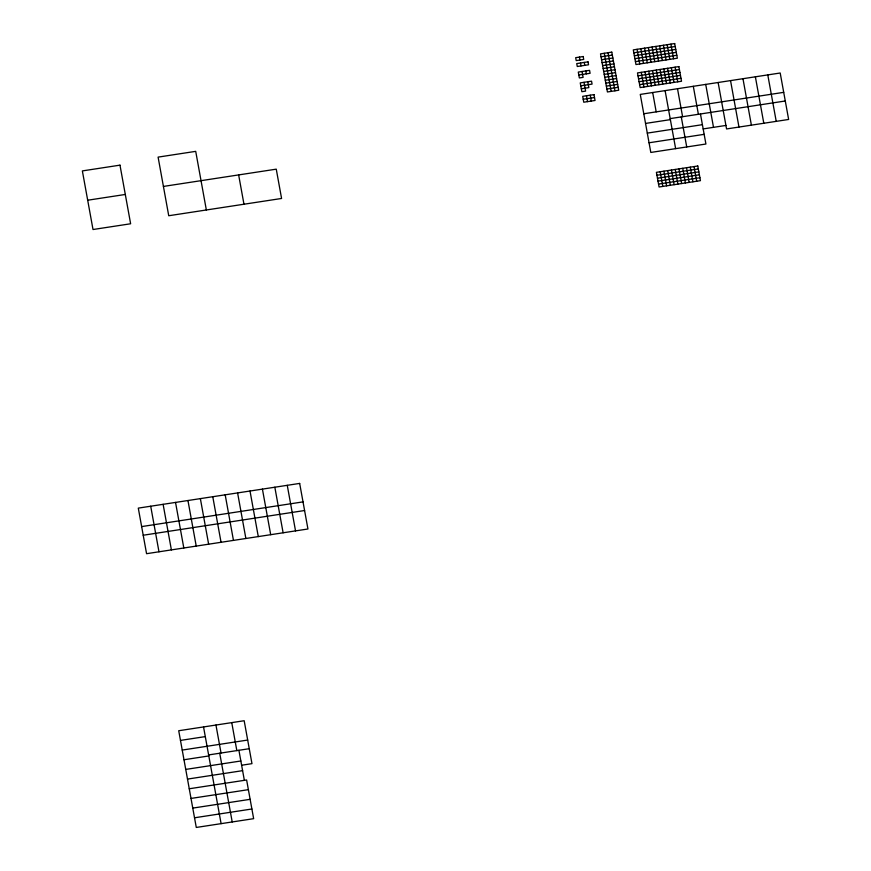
<?xml version="1.0" encoding="UTF-8"?>
<svg xmlns="http://www.w3.org/2000/svg" width="871" height="871" viewBox="0 0 871 871"><rect width="100%" height="100%" fill="white"/><g stroke="black" fill="none" stroke-linecap="round" stroke-linejoin="round"><path stroke-width="1.31" d="M601.044 56.8L612.324 55.069M633.838 52.815L675.21 46.479M601.567 59.729L612.857 57.998M634.371 55.744L675.744 49.407M602.101 62.658L613.391 60.937M634.905 58.673L676.277 52.347M602.634 65.586L613.924 63.866M635.427 61.601L676.811 55.276M603.168 68.526L614.458 66.795M578.823 75.004L590.103 73.284L589.569 70.355L578.29 72.075L579.357 77.944L583.113 77.367L582.046 71.498M603.701 71.455L614.98 69.724M604.234 74.383L615.514 72.652M604.768 77.312L616.047 75.592M605.301 80.241L616.581 78.521M638.018 75.853L679.391 69.517M580.783 85.826L592.073 84.106L591.54 81.166L580.249 82.897L581.85 91.695L585.606 91.117L584.016 82.32M605.835 83.181L617.114 81.449M638.552 78.782L679.924 72.456M581.316 88.766L588.84 87.612L587.773 81.743M606.358 86.109L617.648 84.378M639.085 81.711L680.458 75.385M606.891 89.038L618.181 87.307M639.619 84.65L680.991 78.314M583.222 99.272L594.512 97.552M163.421 186.427L276.259 169.159L281.583 198.468L168.734 215.736L158.097 157.118L195.714 151.358L206.351 209.976M643.778 113.763L783.715 92.348M87.688 200.221L125.304 194.462M670.18 118.608L785.283 100.992M645.542 123.432L670.365 119.632M647.295 133.111L702.396 124.673M703.169 128.919L725.924 125.435M649.047 142.779L704.16 134.341M656.941 175.267L698.324 168.93M657.474 178.196L698.847 171.87M658.008 181.124L699.38 174.799M658.541 184.064L699.914 177.728M141.646 526.585L303.021 501.881M143.214 535.23L304.589 510.526M180.471 740.404L205.306 736.605M182.235 750.073L247.68 740.056M208.626 754.928L249.248 748.701M183.988 759.752L208.811 755.952M185.741 769.42L240.853 760.982M241.626 765.239L251.969 763.649L244.174 720.72L178.718 730.736L196.28 827.45L253.646 818.675L246.624 779.981L189.257 788.767M187.505 779.088L242.606 770.661M191.01 798.435L248.377 789.659M192.763 808.103L250.129 799.328M194.527 817.782L251.882 808.996M767.787 74.906L776.224 121.352M755.375 76.8L763.802 123.257M742.963 78.706L751.39 125.152M730.54 80.6L738.978 127.057M718.129 82.505L726.566 128.952L788.636 119.458L780.198 73.001L640.272 94.416L650.811 152.447L705.913 144.02L700.458 113.97M705.717 84.4L713.512 127.34M693.305 86.305L698.39 114.297M694.024 166.579L696.691 181.233M670.92 44.127L673.577 58.782M675.101 67.165L677.758 81.82M677.507 88.722L682.592 116.714M681.274 116.91L686.729 146.949M690.268 167.156L692.924 181.81M667.153 44.704L669.821 59.359M671.345 67.742L674.002 82.397M686.5 167.733L689.168 182.387M663.397 45.281L666.054 59.936M667.578 68.319L670.235 82.974M682.744 168.31L685.401 182.964M659.63 45.858L662.298 60.502M663.822 68.896L666.478 83.551M665.096 90.617L675.635 148.647M678.977 168.887L681.645 183.541M655.874 46.424L658.53 61.079M660.055 69.473L662.722 84.128M675.221 169.464L677.878 184.108M652.107 47.001L654.774 61.656M656.298 70.05L658.955 84.694M671.454 170.03L674.121 184.685M648.351 47.578L651.007 62.233M652.531 70.616L655.199 85.271M667.698 170.607L670.354 185.262M644.584 48.155L647.251 62.81M648.775 71.193L651.432 85.848M652.684 92.522L656.19 111.869M663.931 171.184L666.598 185.839M640.827 48.732L643.484 63.387M645.008 71.77L647.676 86.425M660.174 171.761L662.831 186.416M637.06 49.309L639.728 63.964M641.252 72.347L643.909 87.002M608.034 52.717L614.948 90.813M604.267 53.294L611.192 91.39M584.267 62.418L584.8 65.347M585.813 70.932L586.346 73.861M590.222 95.189L591.278 101.058M579.433 57.094L579.966 60.023M580.5 62.995L581.033 65.924M586.455 95.766L587.522 101.635M238.643 174.908L243.967 204.217M287.256 485.321L295.53 530.896M274.833 487.216L283.119 532.791M262.421 489.121L270.696 534.696M250.01 491.015L258.284 536.59M237.598 492.921L245.872 538.496M225.186 494.815L233.461 540.39M212.774 496.72L221.049 542.295M200.363 498.615L208.637 544.19M238.904 750.29L244.359 780.329M231.751 722.614L236.836 750.606M187.951 500.52L196.225 546.095M175.539 502.415L183.814 547.99M215.954 725.031L221.038 753.023M219.721 753.23L232.209 821.952M163.117 504.32L171.391 549.895M203.542 726.937L221.103 823.65M150.705 506.214L158.979 551.789M583.189 56.517L575.677 57.671L576.199 60.6L583.722 59.446L583.189 56.517M611.79 52.14L600.511 53.871L607.425 91.967L618.715 90.236L611.79 52.14M674.677 43.55L633.304 49.887L635.961 64.541L677.344 58.205L674.677 43.55M588.023 61.841L576.744 63.572L577.277 66.501L588.556 64.77L588.023 61.841M678.868 66.588L637.485 72.924L640.152 87.579L681.525 81.243L678.868 66.588M119.98 165.152L82.364 170.912L93.012 229.519L130.628 223.771L119.98 165.152M593.978 94.623L582.699 96.343L583.755 102.212L595.045 100.481L593.978 94.623M697.791 166.002L656.407 172.338L659.075 186.993L700.447 180.656L697.791 166.002M299.668 483.416L138.293 508.12L146.568 553.695L307.942 528.991L299.668 483.416"/></g></svg>
